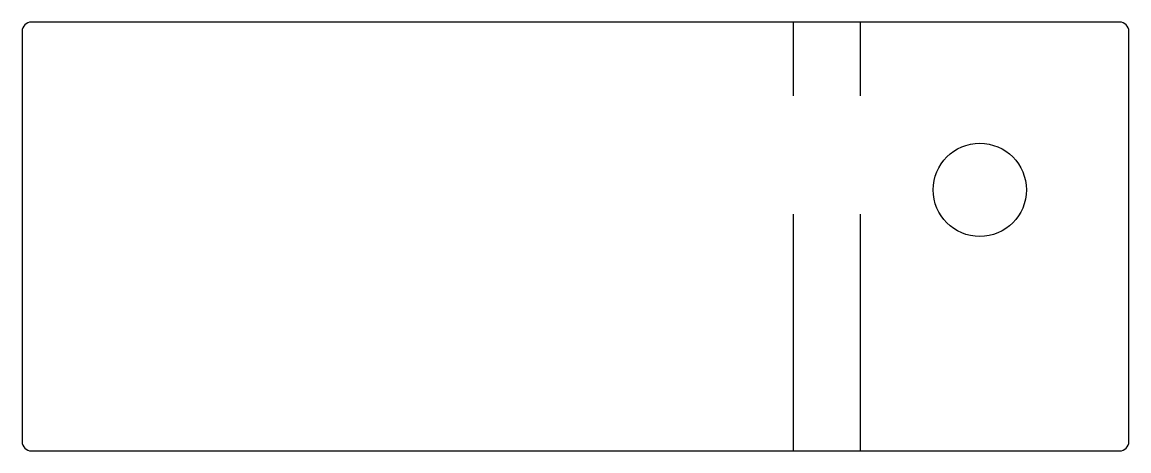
# Model space of a CAD drawing. Extents: x 0 to 59.4, y 0 to 23.
import ezdxf

# ---------------------------------------------------------------- set-up
doc = ezdxf.new("R2010")
doc.units = 0
doc.header["$MEASUREMENT"] = 0
doc.linetypes.add('DASHED', pattern=[19.05, 12.7, -6.35])
doc.layers.get('0').update_dxf_attribs({"linetype": 'CONTINUOUS'})

msp = doc.modelspace()

# ---------------------------------------------------------------- linework, layer by layer
for p, q in [((58.9, 23), (0.5, 23)), ((0, 22.5), (0, 0.5)), ((59.4, 0.5), (59.4, 22.5)), ((0.5, 0), (58.9, 0))]:
    msp.add_line(p, q)
at = {"linetype": 'DASHED'}
for p, q in [((41.4, 0), (41.4, 23)), ((45, 0), (45, 23))]:
    msp.add_line(p, q, dxfattribs=at)
msp.add_circle((51.4, 14), 2.5)
for centre, start, end in [((0.5, 22.5), 90, 180), ((58.9, 22.5), 0, 90), ((0.5, 0.5), 180, 270), ((58.9, 0.5), 270, 0)]:
    msp.add_arc(centre, 0.5, start, end)

doc.saveas('drawing.dxf')
